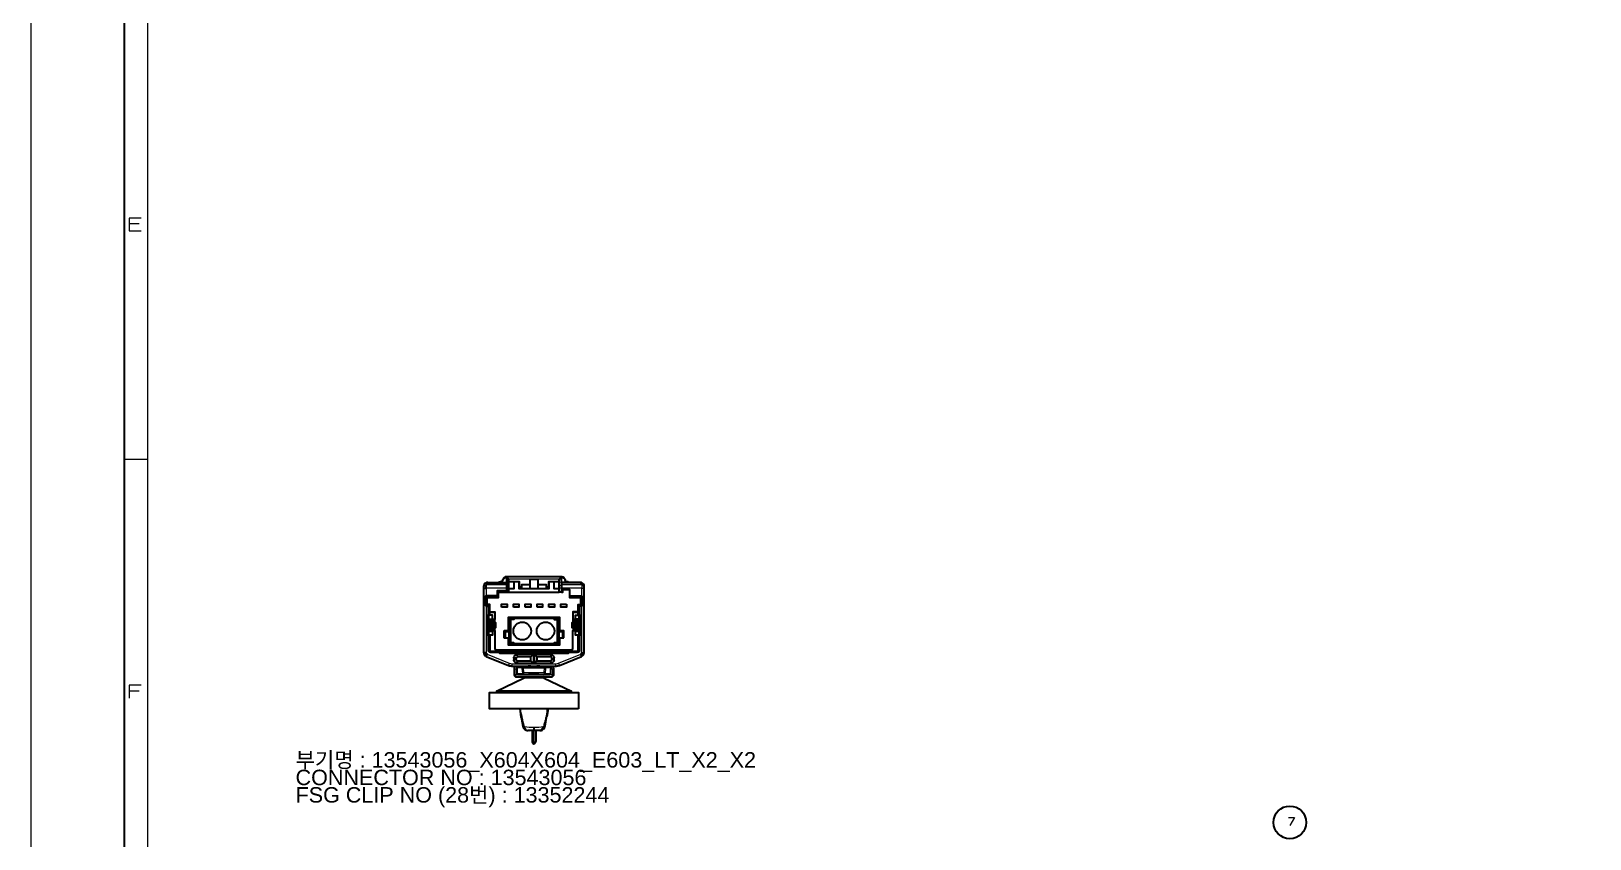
# Model space of a CAD drawing. Header units: millimetres. Extents: x 0 to 174, y 0 to 33.
# Drawn here: x 0 to 13.14, y 9.44 to 16.24 of the extents above; entities that cross this region are included whole.
import ezdxf

# ---------------------------------------------------------------- set-up
doc = ezdxf.new("R2010")
doc.units = ezdxf.units.MM
doc.layers.add('CAPTION_LLM_TEXT', color=7, linetype='Continuous')
doc.layers.add('PDF_Geomertry', color=7, linetype='Continuous', true_color=0x405f80)
doc.styles.get("Standard").update_dxf_attribs({"font": 'arial.ttf'})

# ---------------------------------------------------------------- blocks, each defined once
blk = doc.blocks.new('SYM_13543056_007')
at = {"layer": 'PDF_Geomertry', "color": 7, "lineweight": 35}
for points in [[(-0.379, 0.347), (-0.347, 0.347), (-0.347, 0.38), (-0.368, 0.38), (-0.368, 0.468), (-0.392, 0.468), (-0.403, 0.457), (-0.403, 0.541), (-0.392, 0.529), (-0.296, 0.529), (-0.296, 0.573), (-0.233, 0.573), (-0.209, 0.573), (-0.209, 0.585), (-0.209, 0.607), (-0.209, 0.621), (-0.209, 0.677), (-0.209, 0.683), (-0.229, 0.702), (-0.229, 0.691), (-0.229, 0.649), (-0.229, 0.635), (-0.229, 0.607), (-0.229, 0.585), (-0.209, 0.585)], [(-0.26, 0.661), (-0.272, 0.661), (-0.282, 0.66), (-0.291, 0.657), (-0.293, 0.655)], [(-0.209, 0.573), (0.216, 0.573), (0.216, 0.607), (0.216, 0.621), (0.216, 0.677), (0.216, 0.683), (0.236, 0.702), (-0.229, 0.702), (-0.238, 0.701), (-0.247, 0.697), (-0.254, 0.69), (-0.258, 0.681), (-0.26, 0.672), (-0.26, 0.671), (-0.259, 0.678)], [(-0.26, 0.655), (-0.26, 0.669), (-0.26, 0.671)], [(-0.247, 0.696), (-0.254, 0.69), (-0.254, 0.689)], [(-0.229, 0.702), (-0.236, 0.702)], [(-0.166, 0.664), (-0.166, 0.6), (-0.209, 0.6)], [(-0.209, 0.652), (-0.205, 0.661), (-0.197, 0.664), (-0.12, 0.664), (-0.12, 0.622), (-0.12, 0.606), (-0.099, 0.606), (-0.099, 0.622), (-0.099, 0.639), (-0.032, 0.639)], [(0.039, 0.6), (-0.032, 0.6), (-0.122, 0.6), (-0.122, 0.664)], [(0.13, 0.664), (0.13, 0.6), (0.039, 0.6), (0.039, 0.679), (-0.032, 0.679), (-0.032, 0.6)], [(0.039, 0.639), (0.106, 0.639), (0.106, 0.622), (0.106, 0.606), (0.128, 0.606), (0.128, 0.622), (0.128, 0.664), (0.204, 0.664), (0.213, 0.661), (0.216, 0.652)], [(0.216, 0.6), (0.173, 0.6), (0.173, 0.664)], [(0.393, 0.655), (0.254, 0.655), (0.246, 0.654), (0.236, 0.649), (0.236, 0.691), (0.236, 0.702), (0.237, 0.702), (0.246, 0.701), (0.255, 0.696), (0.262, 0.689), (0.266, 0.68), (0.268, 0.671), (0.268, 0.669), (0.268, 0.655)], [(0.243, 0.702), (0.236, 0.702)], [(0.261, 0.69), (0.255, 0.696)], [(0.268, 0.671), (0.267, 0.678)], [(0.301, 0.655), (0.292, 0.659), (0.282, 0.661), (0.279, 0.661), (0.268, 0.661)], [(-0.415, 0.638), (-0.419, 0.628), (-0.42, 0.622)], [(-0.42, 0.063), (-0.418, 0.053), (-0.414, 0.044), (-0.408, 0.037), (-0.399, 0.032), (-0.399, 0.032), (-0.396, 0.037), (-0.391, 0.05), (-0.397, 0.054), (-0.4, 0.063), (-0.414, 0.063), (-0.42, 0.063), (-0.42, 0.607), (-0.42, 0.621), (-0.418, 0.626), (-0.416, 0.63), (-0.411, 0.633), (-0.4, 0.636)], [(-0.42, 0.607), (-0.4, 0.607), (-0.4, 0.635)], [(-0.419, 0.622), (-0.42, 0.622)], [(-0.386, 0.655), (-0.396, 0.654), (-0.404, 0.65), (-0.405, 0.649), (-0.41, 0.645), (-0.416, 0.637)], [(-0.233, 0.573), (-0.229, 0.585), (-0.307, 0.585), (-0.307, 0.541), (-0.4, 0.541), (-0.403, 0.541)], [(-0.386, 0.649), (-0.395, 0.646), (-0.396, 0.645)], [(-0.392, 0.468), (-0.392, 0.529)], [(-0.386, 0.655), (-0.247, 0.655), (-0.239, 0.654), (-0.229, 0.649)], [(-0.307, 0.585), (-0.296, 0.573)], [(-0.296, 0.529), (-0.307, 0.541)], [(-0.12, 0.612), (-0.122, 0.612)], [(-0.1, 0.6), (-0.1, 0.606)], [(0.108, 0.606), (0.108, 0.6)], [(0.128, 0.612), (0.13, 0.612)], [(0.236, 0.649), (0.236, 0.635), (0.236, 0.607), (0.236, 0.573), (0.216, 0.573)], [(0.236, 0.573), (0.248, 0.573), (0.248, 0.596), (0.303, 0.596), (0.303, 0.541), (0.407, 0.541), (0.411, 0.541)], [(0.303, 0.541), (0.303, 0.529), (0.399, 0.529)], [(0.415, 0.647), (0.412, 0.649), (0.404, 0.654), (0.394, 0.655), (0.393, 0.655)], [(0.406, 0.032), (0.414, 0.036), (0.421, 0.044), (0.425, 0.052), (0.427, 0.062), (0.427, 0.063), (0.427, 0.607), (0.427, 0.621), (0.425, 0.628), (0.421, 0.631), (0.416, 0.634), (0.407, 0.635)], [(0.427, 0.621), (0.426, 0.631), (0.421, 0.64), (0.415, 0.647)], [(-0.403, 0.457), (-0.4, 0.456), (-0.38, 0.456), (-0.368, 0.468)], [(0.411, 0.457), (0.407, 0.456), (0.387, 0.456), (0.387, 0.38), (0.398, 0.38), (0.398, 0.211), (0.387, 0.211), (0.387, 0.084), (0.387, 0.082), (0.384, 0.073), (0.377, 0.067), (0.368, 0.065), (0.291, 0.065), (0.291, 0.055), (-0.284, 0.055), (-0.284, 0.065), (-0.36, 0.065), (-0.363, 0.065), (-0.371, 0.068), (-0.378, 0.075), (-0.38, 0.084), (-0.38, 0.211), (-0.391, 0.211), (-0.391, 0.38), (-0.38, 0.38), (-0.38, 0.456)], [(-0.368, 0.407), (-0.325, 0.407), (-0.325, 0.342), (-0.329, 0.342), (-0.334, 0.342), (-0.346, 0.342), (-0.352, 0.342), (-0.363, 0.342), (-0.372, 0.342), (-0.375, 0.342), (-0.375, 0.249), (-0.372, 0.249), (-0.363, 0.249), (-0.352, 0.249), (-0.346, 0.249), (-0.334, 0.249), (-0.329, 0.249)], [(0.376, 0.407), (0.332, 0.407), (0.332, 0.316), (0.324, 0.316), (0.324, 0.275), (0.336, 0.275)], [(0.386, 0.347), (0.355, 0.347), (0.355, 0.38), (0.376, 0.38), (0.376, 0.468), (0.399, 0.468)], [(0.376, 0.468), (0.387, 0.456)], [(-0.368, 0.38), (-0.38, 0.38)], [(-0.379, 0.38), (-0.379, 0.211)], [(-0.363, 0.249), (-0.363, 0.342)], [(-0.329, 0.342), (-0.329, 0.249), (-0.325, 0.249), (-0.325, 0.098), (-0.322, 0.09), (-0.313, 0.086), (0.321, 0.086), (0.329, 0.09), (0.332, 0.098), (0.332, 0.249), (0.336, 0.249), (0.338, 0.249), (0.344, 0.249), (0.355, 0.249), (0.362, 0.249), (0.372, 0.249), (0.382, 0.249), (0.382, 0.342), (0.372, 0.342), (0.362, 0.342), (0.362, 0.249)], [(-0.329, 0.275), (-0.317, 0.275), (-0.317, 0.316), (-0.329, 0.316)], [(-0.214, 0.361), (-0.206, 0.354)], [(0.213, 0.188), (0.213, 0.137), (-0.206, 0.137), (-0.206, 0.188), (-0.206, 0.247), (-0.206, 0.354), (0.213, 0.354), (0.213, 0.247)], [(-0.206, 0.317), (-0.201, 0.317), (-0.201, 0.137)], [(-0.206, 0.315), (-0.203, 0.315), (-0.201, 0.317)], [(-0.203, 0.315), (-0.203, 0.137)], [(-0.165, 0.354), (-0.165, 0.344), (-0.193, 0.344), (-0.195, 0.346)], [(-0.166, 0.147), (-0.17, 0.145), (-0.195, 0.145), (-0.195, 0.346), (-0.17, 0.346), (-0.165, 0.344)], [(-0.193, 0.344), (-0.193, 0.147)], [(0.173, 0.354), (0.173, 0.344), (0.201, 0.344), (0.202, 0.346)], [(0.173, 0.344), (0.178, 0.346), (0.202, 0.346), (0.202, 0.145), (0.178, 0.145), (0.173, 0.147)], [(0.201, 0.147), (0.201, 0.344)], [(0.208, 0.137), (0.208, 0.317), (0.213, 0.317)], [(0.208, 0.317), (0.21, 0.315)], [(0.213, 0.315), (0.21, 0.315), (0.21, 0.137)], [(0.221, 0.361), (0.213, 0.354)], [(0.336, 0.249), (0.336, 0.342), (0.332, 0.342)], [(0.336, 0.316), (0.332, 0.316)], [(0.362, 0.342), (0.355, 0.342), (0.344, 0.342), (0.338, 0.342), (0.336, 0.342)], [(0.387, 0.38), (0.376, 0.38)], [(0.386, 0.211), (0.386, 0.38)], [(-0.38, 0.211), (-0.368, 0.211)], [(-0.379, 0.244), (-0.347, 0.244), (-0.347, 0.211), (-0.368, 0.211), (-0.368, 0.084), (-0.364, 0.077), (-0.36, 0.076), (-0.272, 0.076), (-0.272, 0.067), (-0.284, 0.055)], [(-0.246, 0.188), (-0.246, 0.247)], [(-0.242, 0.188), (-0.242, 0.247)], [(-0.209, 0.238), (-0.238, 0.238), (-0.238, 0.188)], [(-0.227, 0.238), (-0.227, 0.247)], [(-0.214, 0.247), (-0.206, 0.247)], [(-0.206, 0.188), (-0.214, 0.188)], [(-0.214, 0.129), (-0.206, 0.137)], [(-0.211, 0.247), (-0.211, 0.238)], [(-0.209, 0.247), (-0.209, 0.188)], [(-0.165, 0.137), (-0.165, 0.147), (-0.193, 0.147), (-0.195, 0.145)], [(0.173, 0.137), (0.173, 0.147), (0.201, 0.147), (0.202, 0.145)], [(0.221, 0.188), (0.213, 0.188), (0.213, 0.247), (0.221, 0.247)], [(0.213, 0.137), (0.221, 0.129)], [(0.216, 0.188), (0.216, 0.247)], [(0.246, 0.188), (0.246, 0.238), (0.216, 0.238)], [(0.218, 0.238), (0.218, 0.247)], [(0.234, 0.238), (0.234, 0.247)], [(0.25, 0.188), (0.25, 0.247)], [(0.254, 0.188), (0.254, 0.247)], [(0.376, 0.084), (0.376, 0.211), (0.355, 0.211), (0.355, 0.244), (0.386, 0.244)], [(0.387, 0.211), (0.376, 0.211)], [(-0.399, 0.032), (-0.211, -0.044), (-0.202, -0.047), (-0.192, -0.049), (-0.182, -0.05), (-0.182, -0.05), (-0.18, -0.05)], [(-0.284, 0.065), (-0.272, 0.076), (-0.168, 0.076), (-0.156, 0.077)], [(0.279, 0.067), (-0.272, 0.067)], [(-0.166, 0.017), (-0.165, 0.025), (-0.161, 0.032), (-0.156, 0.039), (-0.149, 0.044), (-0.143, 0.046), (-0.136, 0.047)], [(-0.146, 0.004), (-0.146, 0.017), (-0.166, 0.017)], [(-0.136, -0.026), (-0.144, -0.025), (-0.151, -0.021), (-0.158, -0.016), (-0.163, -0.009), (-0.165, -0.003), (-0.166, 0.004)], [(-0.156, 0.076), (-0.156, 0.077), (-0.155, 0.076), (-0.156, 0.076), (-0.158, 0.077), (-0.163, 0.084), (-0.163, 0.086)], [(0.291, 0.065), (0.279, 0.076), (0.176, 0.076), (0.164, 0.077), (0.163, 0.076), (0.162, 0.076), (-0.155, 0.076)], [(-0.146, 0.004), (-0.142, -0.004), (-0.136, -0.006), (-0.116, -0.006), (-0.022, -0.006), (-0.022, 0.027), (-0.136, 0.027), (-0.144, 0.023), (-0.146, 0.017)], [(-0.123, 0.076), (-0.116, 0.081), (-0.115, 0.084), (-0.115, 0.086)], [(-0.074, 0.086), (-0.074, 0.084)], [(-0.074, 0.084), (-0.07, 0.077), (-0.066, 0.076)], [(-0.002, 0.047), (-0.022, 0.027)], [(0.029, 0.027), (0.01, 0.047)], [(0.074, 0.076), (0.081, 0.081), (0.082, 0.084), (0.082, 0.086)], [(0.123, 0.086), (0.123, 0.084), (0.127, 0.077), (0.131, 0.076)], [(0.144, 0.047), (0.152, 0.045), (0.158, 0.042), (0.165, 0.037), (0.17, 0.03), (0.172, 0.024), (0.173, 0.017)], [(0.173, 0.004), (0.172, -0.004), (0.169, -0.011), (0.163, -0.018), (0.156, -0.023), (0.15, -0.025), (0.144, -0.026)], [(0.163, 0.076), (0.17, 0.082), (0.17, 0.084), (0.17, 0.086)], [(0.187, -0.05), (0.189, -0.05), (0.199, -0.049), (0.209, -0.047), (0.218, -0.044), (0.219, -0.044), (0.406, 0.032), (0.404, 0.037), (0.399, 0.05), (0.406, 0.056), (0.407, 0.063), (0.421, 0.063), (0.427, 0.063)], [(0.291, 0.055), (0.279, 0.067), (0.279, 0.076), (0.368, 0.076), (0.375, 0.081), (0.376, 0.084)], [(-0.185, -0.05), (-0.177, -0.051), (-0.046, -0.051), (-0.039, -0.052), (-0.031, -0.057)], [(-0.177, -0.051), (-0.181, -0.05), (-0.18, -0.05), (0.187, -0.05), (0.188, -0.05)], [(-0.135, -0.057), (-0.156, -0.057), (-0.163, -0.062), (-0.164, -0.065), (-0.164, -0.077), (-0.164, -0.12), (-0.163, -0.124), (-0.159, -0.133), (-0.159, -0.133), (-0.151, -0.139)], [(-0.163, -0.126), (-0.159, -0.133)], [(-0.156, -0.12), (-0.154, -0.129), (-0.152, -0.134), (-0.149, -0.138), (-0.147, -0.14), (-0.144, -0.14), (-0.151, -0.139), (-0.144, -0.14), (-0.123, -0.14), (0.13, -0.14), (0.151, -0.14), (0.158, -0.139), (0.151, -0.14), (0.154, -0.14), (0.157, -0.138), (0.16, -0.134), (0.162, -0.129), (0.163, -0.12)], [(0.171, -0.065), (0.167, -0.058), (0.163, -0.057), (0.143, -0.057), (0.096, -0.057), (-0.088, -0.057), (-0.135, -0.057), (-0.137, -0.058), (-0.14, -0.06), (-0.141, -0.065), (-0.14, -0.067), (-0.14, -0.077), (-0.14, -0.113), (-0.136, -0.12), (-0.132, -0.12)], [(-0.14, -0.057), (-0.14, -0.051)], [(-0.136, -0.026), (-0.136, -0.006)], [(-0.132, -0.12), (-0.06, -0.12), (-0.038, -0.117), (-0.028, -0.117), (-0.018, -0.117), (0.026, -0.117), (0.036, -0.117), (0.046, -0.117), (0.067, -0.12), (0.139, -0.12)], [(-0.11, -0.057), (-0.11, -0.051)], [(-0.101, -0.057), (-0.101, -0.051)], [(-0.06, -0.12), (-0.026, -0.12), (-0.022, -0.122), (-0.022, -0.122), (0.029, -0.122), (0.03, -0.122), (0.033, -0.12), (0.067, -0.12)], [(-0.059, -0.051), (-0.058, -0.056), (-0.058, -0.057), (-0.058, -0.057)], [(-0.022, -0.051), (-0.032, -0.051), (-0.041, -0.051), (-0.045, -0.051)], [(-0.026, -0.117), (-0.026, -0.118), (-0.026, -0.12)], [(-0.022, -0.006), (-0.002, -0.026)], [(0.029, -0.006), (0.01, -0.026)], [(0.053, -0.051), (0.043, -0.051), (0.033, -0.051), (0.029, -0.051)], [(0.033, -0.117), (0.033, -0.118)], [(0.033, -0.12), (0.033, -0.118)], [(0.039, -0.057), (0.044, -0.054), (0.053, -0.051), (0.185, -0.051), (0.193, -0.05)], [(0.065, -0.057), (0.065, -0.057), (0.065, -0.057), (0.065, -0.057), (0.066, -0.057), (0.066, -0.056), (0.067, -0.051)], [(0.108, -0.051), (0.108, -0.057)], [(0.118, -0.051), (0.118, -0.057)], [(0.139, -0.12), (0.147, -0.116), (0.147, -0.113)], [(0.147, -0.113), (0.147, -0.077), (0.147, -0.075), (0.148, -0.065), (0.147, -0.06), (0.144, -0.058), (0.143, -0.057)], [(0.147, -0.051), (0.147, -0.057)], [(0.158, -0.139), (0.166, -0.133), (0.171, -0.125), (0.171, -0.124), (0.171, -0.12), (0.171, -0.077), (0.171, -0.065)], [(0.166, -0.133), (0.171, -0.125), (0.171, -0.124)], [(-0.312, -0.26), (-0.084, -0.152), (-0.079, -0.15), (-0.074, -0.147), (-0.073, -0.142), (-0.076, -0.14)], [(-0.095, -0.14), (-0.095, -0.14)], [(0.083, -0.14), (0.08, -0.144), (0.081, -0.147), (0.087, -0.15), (0.091, -0.152), (0.319, -0.26)], [(0.102, -0.14), (0.102, -0.14)], [(-0.118, -0.27), (-0.118, -0.272)], [(-0.059, -0.272), (-0.059, -0.27)], [(0.067, -0.27), (0.067, -0.272)], [(0.126, -0.27), (0.126, -0.272)], [(-0.115, -0.41), (-0.103, -0.481), (-0.103, -0.482), (-0.1, -0.495), (-0.09, -0.555), (-0.089, -0.557), (-0.087, -0.567), (-0.084, -0.572), (-0.078, -0.579), (-0.071, -0.586), (-0.063, -0.59), (-0.054, -0.593), (-0.047, -0.593)], [(-0.103, -0.482), (-0.107, -0.456), (-0.109, -0.433), (-0.11, -0.41)], [(0.054, -0.593), (0.054, -0.593), (0.064, -0.592), (0.073, -0.589), (0.076, -0.587), (0.079, -0.585), (0.087, -0.579), (0.092, -0.57), (0.096, -0.561), (0.097, -0.557), (0.097, -0.555), (0.11, -0.482), (0.11, -0.481)], [(0.11, -0.482), (0.114, -0.457), (0.117, -0.433), (0.117, -0.41)], [(0.123, -0.41), (0.112, -0.474)], [(-0.089, -0.557), (-0.089, -0.558)], [(0.083, -0.562), (0.077, -0.577), (0.068, -0.588), (0.062, -0.592), (0.054, -0.593), (0.004, -0.593), (-0.047, -0.593)], [(-0.04, -0.593), (-0.037, -0.593)], [(-0.012, -0.593), (-0.012, -0.685), (-0.011, -0.688), (-0.011, -0.689), (-0.005, -0.697), (0, -0.705), (0.004, -0.707), (0.007, -0.705)], [(0.004, -0.568), (0.004, -0.593)], [(0.019, -0.593), (0.019, -0.685)], [(0.047, -0.593), (0.043, -0.593)], [(0.019, -0.688), (0.013, -0.696), (0.008, -0.704), (0.007, -0.705)], [(0.019, -0.688), (0.02, -0.685)]]:
    blk.add_lwpolyline(points, dxfattribs=at)
at = {"layer": 'PDF_Geomertry', "color": 7, "lineweight": 13}
for points in [[(-0.209, 0.677), (-0.229, 0.691), (-0.237, 0.69), (-0.245, 0.688), (-0.251, 0.684), (-0.256, 0.68), (-0.259, 0.675), (-0.26, 0.669)], [(0.216, 0.683), (-0.209, 0.683)], [(0.268, 0.669), (0.267, 0.674), (0.264, 0.679), (0.26, 0.683), (0.254, 0.687), (0.239, 0.691), (0.236, 0.691), (0.216, 0.677)], [(-0.396, 0.645), (-0.4, 0.637), (-0.4, 0.635)], [(-0.209, 0.621), (-0.229, 0.635), (-0.4, 0.635)], [(-0.209, 0.607), (-0.229, 0.607), (-0.4, 0.607), (-0.4, 0.541)], [(-0.386, 0.655), (-0.386, 0.649), (-0.229, 0.649)], [(-0.12, 0.622), (-0.099, 0.622)], [(0.106, 0.622), (0.128, 0.622)], [(0.393, 0.649), (0.396, 0.649), (0.404, 0.644), (0.407, 0.635), (0.236, 0.635), (0.216, 0.621)], [(0.407, 0.635), (0.407, 0.607), (0.236, 0.607), (0.216, 0.607)], [(0.393, 0.655), (0.393, 0.649), (0.236, 0.649)], [(0.407, 0.541), (0.407, 0.607), (0.427, 0.607)], [(-0.4, 0.456), (-0.4, 0.063)], [(-0.325, 0.399), (-0.368, 0.399)], [(0.376, 0.399), (0.332, 0.399)], [(0.407, 0.063), (0.407, 0.456)], [(-0.372, 0.342), (-0.372, 0.249)], [(-0.352, 0.249), (-0.352, 0.342)], [(-0.346, 0.249), (-0.346, 0.342)], [(-0.334, 0.249), (-0.334, 0.342)], [(-0.17, 0.346), (-0.17, 0.354)], [(0.178, 0.354), (0.178, 0.346)], [(0.338, 0.342), (0.338, 0.249)], [(0.344, 0.342), (0.344, 0.249)], [(0.355, 0.342), (0.355, 0.249)], [(0.372, 0.249), (0.372, 0.342)], [(-0.17, 0.137), (-0.17, 0.145)], [(0.178, 0.145), (0.178, 0.137)], [(-0.414, 0.063), (-0.412, 0.053), (-0.407, 0.045), (-0.4, 0.039), (-0.396, 0.037)], [(-0.391, 0.05), (-0.204, -0.026), (-0.195, -0.029), (-0.185, -0.03), (-0.182, -0.03), (0.189, -0.03), (0.199, -0.029), (0.208, -0.027), (0.211, -0.026), (0.399, 0.05)], [(-0.368, 0.084), (-0.38, 0.084)], [(-0.36, 0.065), (-0.36, 0.076)], [(-0.163, 0.084), (-0.17, 0.084), (-0.17, 0.086)], [(-0.17, 0.084), (-0.168, 0.076)], [(-0.146, 0.004), (-0.166, 0.004), (-0.166, 0.017)], [(-0.136, 0.027), (-0.136, 0.047), (-0.002, 0.047), (-0.002, -0.026), (-0.116, -0.026), (-0.136, -0.026)], [(-0.115, 0.084), (-0.107, 0.084)], [(-0.107, 0.086), (-0.107, 0.084), (-0.11, 0.076)], [(-0.082, 0.086), (-0.082, 0.084), (-0.08, 0.076)], [(-0.082, 0.084), (-0.074, 0.084)], [(0.144, -0.006), (0.144, -0.026), (0.124, -0.026), (0.01, -0.026), (0.01, 0.047), (0.144, 0.047), (0.144, 0.027)], [(0.082, 0.084), (0.089, 0.084)], [(0.089, 0.086), (0.089, 0.084), (0.087, 0.076)], [(0.115, 0.086), (0.115, 0.084), (0.117, 0.076)], [(0.115, 0.084), (0.123, 0.084)], [(0.154, 0.017), (0.173, 0.017), (0.173, 0.004), (0.154, 0.004)], [(0.162, 0.076), (0.164, 0.077)], [(0.176, 0.076), (0.178, 0.084), (0.17, 0.084)], [(0.178, 0.086), (0.178, 0.084)], [(0.368, 0.065), (0.368, 0.076)], [(0.387, 0.084), (0.376, 0.084)], [(0.404, 0.037), (0.412, 0.042), (0.418, 0.05), (0.421, 0.059), (0.421, 0.063)], [(-0.204, -0.026), (-0.211, -0.044)], [(-0.182, -0.03), (-0.182, -0.05)], [(-0.177, -0.051), (-0.177, -0.051)], [(-0.164, -0.077), (-0.156, -0.077), (-0.156, -0.057)], [(-0.164, -0.12), (-0.156, -0.12)], [(-0.14, -0.077), (-0.156, -0.077), (-0.156, -0.12), (-0.132, -0.12), (-0.083, -0.117), (0.091, -0.117), (0.139, -0.12), (0.163, -0.12), (0.163, -0.077), (0.147, -0.077)], [(-0.096, -0.065), (-0.141, -0.065)], [(-0.14, -0.113), (-0.091, -0.109), (-0.095, -0.071)], [(-0.132, -0.051), (-0.132, -0.057)], [(-0.109, -0.051), (-0.109, -0.057)], [(-0.102, -0.057), (-0.102, -0.051)], [(-0.093, -0.051), (-0.093, -0.057)], [(-0.046, -0.051), (-0.045, -0.051), (-0.041, -0.052), (-0.037, -0.053), (-0.034, -0.055), (-0.031, -0.057)], [(-0.026, -0.12), (-0.026, -0.117)], [(-0.022, -0.057), (-0.022, -0.051), (0.029, -0.051), (0.029, -0.057)], [(-0.022, -0.122), (-0.022, -0.117)], [(0.029, -0.122), (0.029, -0.117)], [(0.033, -0.12), (0.033, -0.117)], [(0.038, -0.057), (0.043, -0.053), (0.053, -0.051), (0.053, -0.051)], [(0.102, -0.071), (0.102, -0.07), (0.101, -0.07), (0.1, -0.069), (0.094, -0.067), (0.095, -0.06), (0.096, -0.058), (0.096, -0.058), (0.096, -0.057), (0.096, -0.057), (0.099, -0.058), (0.104, -0.065)], [(0.148, -0.065), (0.104, -0.065), (0.104, -0.065), (0.103, -0.065), (0.103, -0.066), (0.103, -0.067), (0.102, -0.071), (0.099, -0.109), (0.147, -0.113)], [(0.1, -0.057), (0.1, -0.051)], [(0.109, -0.051), (0.109, -0.057)], [(0.117, -0.057), (0.117, -0.051)], [(0.14, -0.057), (0.14, -0.051)], [(0.163, -0.057), (0.163, -0.077), (0.171, -0.077)], [(0.163, -0.12), (0.171, -0.12)], [(0.185, -0.051), (0.185, -0.051), (0.188, -0.05)], [(0.189, -0.05), (0.189, -0.03)], [(0.211, -0.026), (0.219, -0.044)], [(0.091, -0.152), (0.088, -0.152), (-0.084, -0.152)], [(-0.079, -0.15), (0.083, -0.15), (0.087, -0.15)], [(-0.074, -0.147), (0.081, -0.147)], [(-0.103, -0.27), (-0.103, -0.272)], [(-0.05, -0.272), (-0.05, -0.27)], [(0.057, -0.27), (0.057, -0.272)], [(0.11, -0.27), (0.11, -0.272)], [(-0.109, -0.433), (-0.107, -0.443), (-0.104, -0.452), (-0.102, -0.462), (-0.099, -0.471), (-0.097, -0.481), (-0.095, -0.49), (-0.092, -0.499)], [(-0.1, -0.495), (-0.1, -0.496), (-0.099, -0.497), (-0.097, -0.498), (-0.092, -0.499)], [(0.083, -0.562), (0.045, -0.566), (0.004, -0.568), (-0.037, -0.566), (-0.076, -0.562), (-0.092, -0.499), (-0.092, -0.499)], [(0.117, -0.433), (0.114, -0.442), (0.112, -0.451), (0.11, -0.461), (0.107, -0.47), (0.105, -0.48), (0.102, -0.49), (0.1, -0.499), (0.098, -0.505), (0.096, -0.515), (0.093, -0.524), (0.091, -0.534), (0.088, -0.543), (0.086, -0.553), (0.083, -0.562), (0.093, -0.559), (0.096, -0.557), (0.097, -0.555)], [(-0.09, -0.555), (-0.089, -0.556), (-0.088, -0.557), (-0.086, -0.56), (-0.076, -0.562), (-0.071, -0.575), (-0.064, -0.585), (-0.056, -0.591), (-0.047, -0.593)], [(0.001, -0.593), (0.001, -0.705), (-0.004, -0.696), (-0.01, -0.688), (-0.011, -0.687), (-0.011, -0.593)], [(0.018, -0.593), (0.018, -0.687), (0.013, -0.695), (0.007, -0.704), (0.007, -0.705), (0.007, -0.593)], [(-0.012, -0.685), (-0.012, -0.686), (-0.012, -0.686), (-0.011, -0.687), (-0.011, -0.687), (-0.011, -0.688)], [(0, -0.705), (0.001, -0.705), (0.002, -0.705), (0.004, -0.705), (0.005, -0.705), (0.007, -0.705), (0.007, -0.705)], [(0.019, -0.688), (0.018, -0.687), (0.019, -0.687), (0.019, -0.686), (0.019, -0.686), (0.019, -0.685)]]:
    blk.add_lwpolyline(points, dxfattribs=at)
at = {"layer": 'PDF_Geomertry', "color": 7, "lineweight": 35}
for points in [[(0.411, 0.541), (0.411, 0.457), (0.399, 0.468), (0.399, 0.529)], [(-0.27, 0.448), (-0.27, 0.471), (-0.223, 0.471), (-0.223, 0.448)], [(-0.17, 0.448), (-0.17, 0.471), (-0.123, 0.471), (-0.123, 0.448)], [(-0.07, 0.448), (-0.07, 0.471), (-0.023, 0.471), (-0.023, 0.448)], [(0.03, 0.448), (0.03, 0.471), (0.077, 0.471), (0.077, 0.448)], [(0.13, 0.448), (0.13, 0.471), (0.177, 0.471), (0.177, 0.448)], [(0.277, 0.471), (0.277, 0.448), (0.23, 0.448), (0.23, 0.471)], [(0.256, 0.188), (0.256, 0.247), (0.221, 0.247), (0.221, 0.361), (-0.214, 0.361), (-0.214, 0.247), (-0.248, 0.247), (-0.248, 0.188), (-0.214, 0.188), (-0.214, 0.129), (0.221, 0.129), (0.221, 0.188)], [(0.154, 0.004), (0.154, 0.017), (0.15, 0.025), (0.144, 0.027), (0.029, 0.027), (0.029, -0.006), (0.124, -0.006), (0.144, -0.006), (0.152, -0.002)], [(-0.312, -0.27), (0.319, -0.27), (0.319, -0.26), (-0.312, -0.26)], [(0.378, -0.41), (-0.37, -0.41), (-0.37, -0.272), (0.378, -0.272)]]:
    blk.add_lwpolyline(points, close=True, dxfattribs=at)
at = {"layer": 'PDF_Geomertry', "color": 7, "lineweight": 13}
for points in [[(-0.087, -0.067), (-0.087, -0.062), (-0.088, -0.058), (-0.088, -0.058), (-0.088, -0.057), (-0.088, -0.057), (-0.088, -0.057), (-0.09, -0.058), (-0.092, -0.058), (-0.093, -0.059), (-0.095, -0.061), (-0.096, -0.065), (-0.096, -0.065), (-0.096, -0.065), (-0.096, -0.066), (-0.095, -0.067), (-0.095, -0.071), (-0.094, -0.07), (-0.092, -0.069), (-0.09, -0.068)], [(-0.083, -0.117), (-0.087, -0.116), (-0.091, -0.109), (-0.09, -0.107), (-0.089, -0.106), (-0.086, -0.105), (-0.083, -0.105)], [(-0.087, -0.067), (-0.083, -0.105), (0.091, -0.105), (0.094, -0.067)], [(0.091, -0.117), (0.098, -0.112), (0.099, -0.109), (0.098, -0.108), (0.098, -0.107), (0.096, -0.106), (0.094, -0.105), (0.091, -0.105)]]:
    blk.add_lwpolyline(points, close=True, dxfattribs=at)
at = {"layer": 'PDF_Geomertry', "color": 7, "lineweight": 35}
for centre in [(-0.095, 0.246), (0.102, 0.246)]:
    blk.add_circle(centre, 0.0748, dxfattribs=at)

msp = doc.modelspace()

# ---------------------------------------------------------------- linework, layer by layer
at = {"layer": 'PDF_Geomertry', "color": 7, "lineweight": 13}
for points in [[(173.622, 33.111), (173.622, 0.001), (0, 0.001), (0, 33.111)], [(0.928, 14.67), (0.827, 14.67), (0.827, 14.561), (0.928, 14.561)], [(0.911, 14.62), (0.827, 14.62)], [(0.787, 12.639), (0.984, 12.639)], [(0.928, 10.733), (0.827, 10.733), (0.827, 10.624)], [(0.911, 10.683), (0.827, 10.683)]]:
    msp.add_lwpolyline(points, dxfattribs=at)
at = {"layer": 'PDF_Geomertry', "color": 7, "lineweight": 35}
msp.add_lwpolyline([(0.787, 0.788), (0.787, 32.324), (172.835, 32.324), (172.835, 0.788)], close=True, dxfattribs=at)
at = {"layer": 'PDF_Geomertry', "color": 7, "lineweight": 13}
msp.add_lwpolyline([(0.984, 0.985), (0.984, 32.127), (172.638, 32.127), (172.638, 0.985)], close=True, dxfattribs=at)
at = {"layer": 'PDF_Geomertry', "color": 18, "lineweight": 13, "true_color": 0x260000}
msp.add_lwpolyline([(10.599, 9.619), (10.652, 9.619), (10.612, 9.551)], dxfattribs=at)
at = {"layer": 'PDF_Geomertry', "color": 18, "lineweight": 35, "true_color": 0x260000}
msp.add_circle((10.612, 9.577), 0.138, dxfattribs=at)

# ---------------------------------------------------------------- block references
msp.add_blockref('SYM_13543056_007', (4.235, 10.944))

# ---------------------------------------------------------------- texts
at = {"layer": 'CAPTION_LLM_TEXT', "char_height": 0.13, "width": 4.79167, "attachment_point": 1}
for s, insert in [('부기명 : 13543056_X604X604_E603_LT_X2_X2', (2.229, 10.169)), ('CONNECTOR NO : 13543056', (2.229, 10.021)), ('FSG CLIP NO (28번) : 13352244', (2.229, 9.874))]:
    msp.add_mtext(s, dxfattribs=dict(at, insert=insert))

doc.saveas('drawing.dxf')
